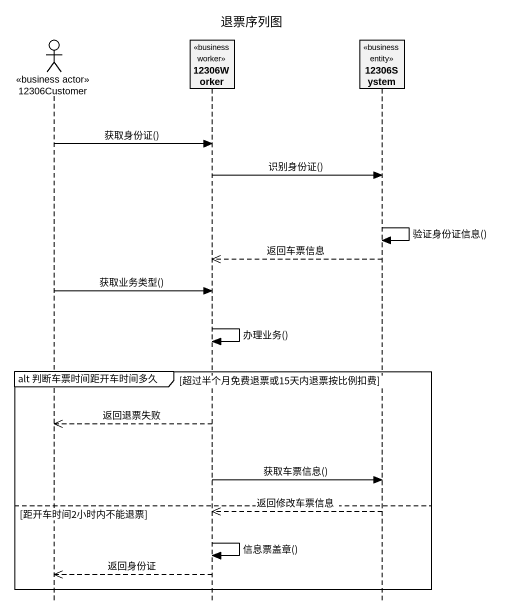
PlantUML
@startuml
title 退票序列图
hide footbox
actor "12306Customer" as a12306Customer <<business actor>>
participant "12306Worker" as c12306Worker <<business worker>>
participant "12306System" as c12306System <<business entity>>

a12306Customer -> c12306Worker : 获取身份证()
c12306Worker -> c12306System : 识别身份证()
c12306System -> c12306System : 验证身份证信息()
c12306System -->> c12306Worker : 返回车票信息
a12306Customer -> c12306Worker : 获取业务类型()
c12306Worker -> c12306Worker : 办理业务()
group alt 判断车票时间距开车时间多久 [超过半个月免费退票或15天内退票按比例扣费]
  c12306Worker -->> a12306Customer : 返回退票失败
  c12306Worker -> c12306System : 获取车票信息()
else 距开车时间2小时内不能退票
  c12306System -->> c12306Worker : 返回修改车票信息
  c12306Worker -> c12306Worker : 信息票盖章()
  c12306Worker -->> a12306Customer : 返回身份证
end
@enduml
